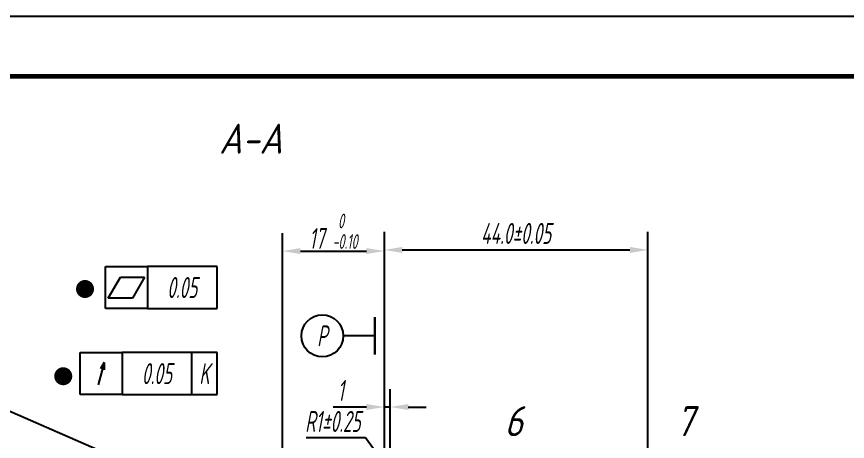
# Model space of a CAD drawing. Header units: millimetres. Extents: x 74 to 3431, y 5 to 1436.
# Drawn here: x 143.3 to 282, y 231.8 to 302.6 of the extents above; entities that cross this region are included whole.
import ezdxf
from ezdxf.enums import TextEntityAlignment as Align

# ---------------------------------------------------------------- set-up
doc = ezdxf.new("R2010")
doc.units = ezdxf.units.MM
doc.header["$LTSCALE"] = 10
doc.header["$MEASUREMENT"] = 0
doc.layers.get('Defpoints').update_dxf_attribs({"lineweight": 25})
for name, color, linetype, lineweight in [('01', 7, 'Continuous', 60), ('02', 1, 'Continuous', 25), ('11', 3, 'Continuous', 25), ('AM_5', 3, 'Continuous', 25)]:
    doc.layers.add(name, color=color, linetype=linetype, lineweight=lineweight)
doc.layers.add('14', color=3, linetype='Continuous')
doc.styles.get("Standard").update_dxf_attribs({"font": 'gbeitc', "width": 0.707, "bigfont": 'gbcbig.shx'})
doc.dimstyles.new('INTE', dxfattribs={"dimtxt": 3.5, "dimasz": 3, "dimexe": 3, "dimexo": 0, "dimgap": 1, "dimtad": 1, "dimdec": 8, "dimdsep": 46, "dimtxsty": 'Standard', "dimcen": 0, "dimclrd": 1, "dimclre": 1, "dimclrt": 3, "dimaunit": 1, "dimadec": 0, "dimazin": 0, "dimtfac": 1, "dimtmove": 0, "dimatfit": 0, "dimfxl": 1, "dimarcsym": 0})

# ---------------------------------------------------------------- blocks, each defined once
blk = doc.blocks.new('*D209')
at = {"layer": '02', "color": 1, "lineweight": -2}
for p, q in [((204.7, 224.21), (204.7, 240.53)), ((205.7, 223.21), (205.7, 240.53)), ((201.7, 237.53), (196.17, 237.53)), ((205.7, 237.53), (204.7, 237.53)), ((208.7, 237.53), (211.7, 237.53))]:
    blk.add_line(p, q, dxfattribs=at)
at = {"layer": '02', "color": 1}
for points in [[(201.7, 238.03), (201.7, 237.03), (204.7, 237.53)], [(208.7, 238.03), (208.7, 237.03), (205.7, 237.53)]]:
    blk.add_solid(points, dxfattribs=at)
at = {"layer": 'Defpoints', "color": 0}
for p in [(204.7, 237.53), (204.7, 224.21), (205.7, 223.21)]:
    blk.add_point(p, dxfattribs=at)
at = {"layer": '02', "color": 3, "insert": (197.43, 240.28), "char_height": 3.5, "attachment_point": 5}
blk.add_mtext('1', dxfattribs=at)
blk = doc.blocks.new('*D210')
at = {"layer": '02', "color": 1, "lineweight": -2}
for p, q in [((187.7, 197.21), (187.7, 266.52)), ((204.7, 226.71), (204.7, 266.52)), ((190.7, 263.52), (201.7, 263.52))]:
    blk.add_line(p, q, dxfattribs=at)
at = {"layer": '02', "color": 1}
for points in [[(190.7, 264.02), (190.7, 263.02), (187.7, 263.52)], [(201.7, 264.02), (201.7, 263.02), (204.7, 263.52)]]:
    blk.add_solid(points, dxfattribs=at)
at = {"layer": 'Defpoints', "color": 0}
for p in [(204.7, 263.52), (204.7, 226.71), (187.7, 197.21)]:
    blk.add_point(p, dxfattribs=at)
at = {"layer": '02', "color": 3, "insert": (196.2, 266.82), "char_height": 3.5, "attachment_point": 5}
blk.add_mtext('17 {\\H0.7x;\\S 0^ -0.10;}', dxfattribs=at)
blk = doc.blocks.new('*D211')
at = {"layer": '02', "color": 1, "lineweight": -2}
for p, q in [((204.7, 226.71), (204.7, 266.71)), ((248.7, 203.25), (248.7, 266.71)), ((207.7, 263.71), (245.7, 263.71))]:
    blk.add_line(p, q, dxfattribs=at)
at = {"layer": '02', "color": 1}
for points in [[(207.7, 264.21), (207.7, 263.21), (204.7, 263.71)], [(245.7, 264.21), (245.7, 263.21), (248.7, 263.71)]]:
    blk.add_solid(points, dxfattribs=at)
at = {"layer": 'Defpoints', "color": 0}
for p in [(248.7, 263.71), (204.7, 226.71), (248.7, 203.25)]:
    blk.add_point(p, dxfattribs=at)
at = {"layer": '02', "color": 3, "insert": (226.7, 266.46), "char_height": 3.5, "attachment_point": 5}
blk.add_mtext('44.0%%p0.05', dxfattribs=at)
blk = doc.blocks.new('*U32', base_point=(100.43, 229.95))
at = {"layer": '14', "color": 1}
blk.add_line((105.68, 229.95), (100.43, 229.95), dxfattribs=at)
blk.add_lwpolyline([(105.68, 233.1, 0.4, 0.4, 0), (105.68, 226.8, 0, 0, 0)], format="xyseb", dxfattribs=at)
blk.add_circle((96.93, 229.95), 3.5, dxfattribs=at)
at = {"layer": '14', "color": 3, "width": 0.707}
blk.add_text('P', height=3.5, dxfattribs=at).set_placement((96.93, 229.95), align=Align.MIDDLE_CENTER)
blk = doc.blocks.new('*U33', base_point=(107.28, 241.51))
at = {"layer": '14', "color": 1}
for p, q in [((107.28, 238.01), (107.28, 245.01)), ((107.28, 245.01), (114.28, 245.01)), ((114.28, 245.01), (114.28, 238.01)), ((125.93, 245.01), (114.28, 245.01)), ((125.93, 238.01), (125.93, 245.01)), ((114.28, 238.01), (107.28, 238.01)), ((114.28, 238.01), (125.93, 238.01))]:
    blk.add_line(p, q, dxfattribs=at)
at = {"layer": '14', "color": 3}
for p, q in [((107.75, 239.76), (109.77, 243.26)), ((109.77, 243.26), (113.81, 243.26)), ((113.81, 243.26), (111.79, 239.76)), ((111.79, 239.76), (107.75, 239.76))]:
    blk.add_line(p, q, dxfattribs=at)
at = {"layer": '14', "color": 3, "width": 0.707}
blk.add_text('0.05', height=3.5, dxfattribs=at).set_placement((120.11, 241.51), align=Align.MIDDLE_CENTER)
blk = doc.blocks.new('*U34', base_point=(107.28, 227.15))
at = {"layer": '14', "color": 1}
for p, q in [((107.28, 223.65), (107.28, 230.65)), ((107.28, 230.65), (114.28, 230.65)), ((114.28, 230.65), (114.28, 223.65)), ((125.93, 230.65), (114.28, 230.65)), ((125.93, 223.65), (125.93, 230.65)), ((130.15, 230.65), (125.93, 230.65)), ((130.15, 223.65), (130.15, 230.65)), ((114.28, 223.65), (107.28, 223.65)), ((114.28, 223.65), (125.93, 223.65)), ((125.93, 223.65), (130.15, 223.65))]:
    blk.add_line(p, q, dxfattribs=at)
at = {"layer": '14', "color": 3}
for q in [(110.28, 225.29), (110.67, 227.95), (111.28, 227.79)]:
    blk.add_line((111.28, 229.01), q, dxfattribs=at)
at = {"layer": '14', "color": 3, "width": 0.707}
for s, p in [('0.05', (120.11, 227.15)), ('K', (128.04, 227.15))]:
    blk.add_text(s, height=3.5, dxfattribs=at).set_placement(p, align=Align.MIDDLE_CENTER)
blk = doc.blocks.new('*D216')
at = {"layer": '02', "color": 1, "lineweight": -2}
for p, q in [((201.58, 232.37), (191.66, 232.37)), ((203.35, 229.95), (201.58, 232.37)), ((205.7, 226.71), (205.11, 227.52))]:
    blk.add_line(p, q, dxfattribs=at)
at = {"layer": '02', "color": 1}
blk.add_solid([(203.75, 230.24), (202.94, 229.65), (205.11, 227.52)], dxfattribs=at)
at = {"layer": 'Defpoints', "color": 0}
for p in [(205.11, 227.52), (205.7, 226.71)]:
    blk.add_point(p, dxfattribs=at)
at = {"layer": '02', "color": 3, "insert": (196.12, 235.12), "char_height": 3.5, "attachment_point": 5}
blk.add_mtext('R1{\\C1;%%p0.25}', dxfattribs=at)
blk = doc.blocks.new('*U227')
at = {"layer": '01'}
blk.add_lwpolyline([(410, 287), (10, 287)], dxfattribs=at)
at = {"layer": '02'}
blk.add_lwpolyline([(420, 297), (0, 297)], dxfattribs=at)

msp = doc.modelspace()

# ---------------------------------------------------------------- linework, layer by layer
at = {"layer": '02'}
msp.add_line((209.01791659, 207.72937179), (114.67291562, 248.76671216), dxfattribs=at)
at = {"layer": '14', "color": 1}
for points in [[(204.70171824, 257.44199165, 0, 0.75, 0), (201.70171824, 257.44199165, 0, 0, 0), (176.79833418, 257.44199165, 0, 0, 0)], [(204.70171824, 243.08966956, 0, 0.75, 0), (201.70171824, 243.08966956, 0, 0, 0), (176.79833418, 243.08966956, 0, 0, 0)]]:
    msp.add_lwpolyline(points, format="xyseb", dxfattribs=at)
at = {"layer": 'AM_5', "const_width": 1.5}
for points in [[(153.99388075, 257.1971415, 1), (155.49388075, 257.1971415, 1)], [(150.35674578, 242.65950214, 1), (151.85674578, 242.65950214, 1)]]:
    msp.add_lwpolyline(points, format="xyb", close=True, dxfattribs=at)

# ---------------------------------------------------------------- block references
at = {"layer": '01'}
msp.add_blockref('*U227', (74.02910519, 5.59532518), dxfattribs=at)
at = {"layer": '14'}
for name, p in [('*U33', (158.15033418, 257.44199165)), ('*U32', (197.85171824, 249.38454779)), ('*U34', (153.92583418, 243.08966956))]:
    msp.add_blockref(name, p, dxfattribs=at)

# ---------------------------------------------------------------- texts
at = {"layer": '11'}
for s, p in [('A-A', (182.39123545, 282.25540165)), ('6', (226.26835788, 235.17253037)), ('7', (254.8015513, 235.17253037))]:
    msp.add_text(s, height=5, dxfattribs=at).set_placement(p, align=Align.MIDDLE_CENTER)

# ---------------------------------------------------------------- dimensions: what is measured, and where the dimension line sits
at = {"layer": '02'}
for base, p1, p2, text, picture, middle in [((204.70171824, 263.52463946), (187.70171824, 197.21251821), (204.70171824, 226.71251821), '17 {\\H0.7x;\\S 0^ -0.10;}', '*D210', (196.20171824, 266.82151446)), ((248.70171824, 263.7063924), (204.70171824, 226.71251821), (248.70171824, 203.24927353), '44.0%%p0.05', '*D211', (226.70171824, 266.4563924))]:
    dim = msp.add_linear_dim(base=base, p1=p1, p2=p2, text=text, dimstyle='INTE', dxfattribs=at)
    dim.commit()
    dim.dimension.update_dxf_attribs({"geometry": picture, "text_midpoint": middle})
dim = msp.add_linear_dim(base=(204.70171824, 237.53310922), p1=(205.70171824, 223.21251821), p2=(204.70171824, 224.21251821), text='1', dimstyle='INTE', dxfattribs=at)
dim.commit()
dim.dimension.update_dxf_attribs({"geometry": '*D209', "text_midpoint": (197.42998476, 237.53310922), "dimtype": 160})
dim = msp.add_radius_dim(center=(205.70171824, 226.71251821), mpoint=(205.11311183, 227.52093796), text='R1{\\C1;%%p0.25}', dimstyle='INTE', override={"dimtih": 1, "dimtoh": 1}, dxfattribs=at)
dim.commit()
dim.dimension.update_dxf_attribs({"geometry": '*D216', "text_midpoint": (196.12221818, 232.37145648), "dimtype": 164})

doc.saveas('drawing.dxf')
